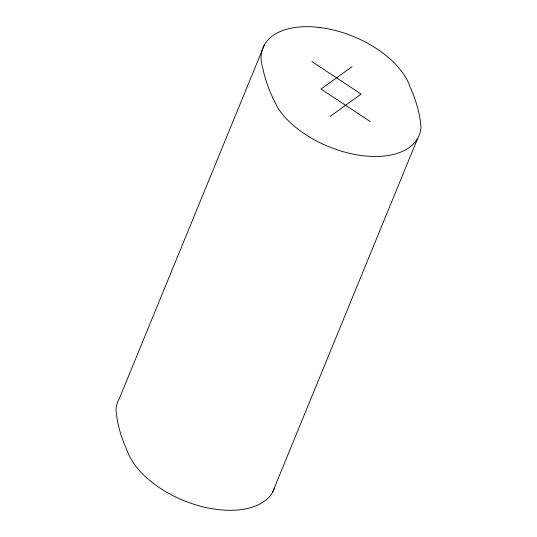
<?xml version="1.0" encoding="UTF-8"?>
<svg xmlns="http://www.w3.org/2000/svg" width="537" height="537" viewBox="0 0 537 537"><rect width="100%" height="100%" fill="white"/><g stroke="black" fill="none" stroke-linecap="round" stroke-linejoin="round"><path stroke-width="0.81" d="M264.479 44.678L119.348 398.528A79.476 44.672 22.3 0 0 116.005 409.738A245.08 137.754 22.3 0 0 126.86 449.899A79.476 44.672 22.3 0 0 201.69 506.519A79.476 44.672 22.3 0 0 274.582 487.757M272.521 492.322L417.652 138.472M352.077 66.648L320.985 89.055L370.201 121.543M330.047 116.502L361.139 94.096L311.923 61.607M319.918 27.528A79.476 44.672 22.3 0 0 262.922 68.602A245.08 137.754 22.3 0 0 278.79 109.387A79.476 44.672 22.3 0 0 362.207 155.623A79.476 44.672 22.3 0 0 420.995 127.262A245.08 137.754 22.3 0 0 410.14 87.101A79.476 44.672 22.3 0 0 319.918 27.528"/></g></svg>
